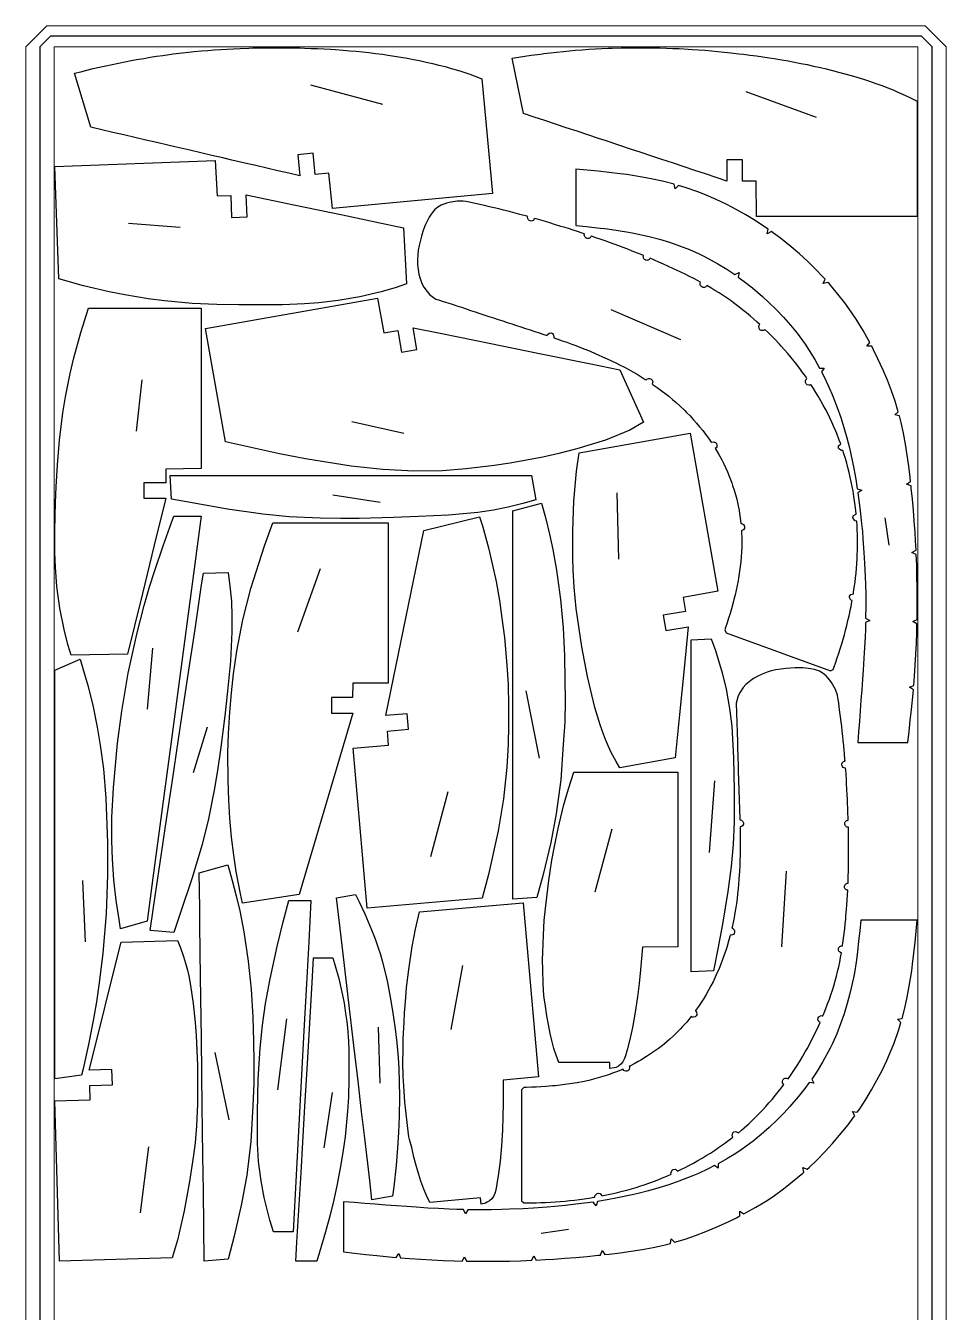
# Model space of a CAD drawing. Header units: millimetres. Extents: x -10628 to 24720, y -21829 to 4032.
# Drawn here: x 5249 to 6549, y -10016 to -8198 of the extents above; entities that cross this region are included whole.
import ezdxf
from ezdxf.enums import TextEntityAlignment as Align
from ezdxf.lldxf.tags import DXFTag

# ---------------------------------------------------------------- set-up
doc = ezdxf.new("R2010")
doc.units = ezdxf.units.MM
doc.layers.add('layer khung van cnc', color=7, linetype='Continuous', lineweight=25, true_color=0xfbf59b)
doc.layers.add('layer mau', color=7, linetype='Continuous')
doc.styles.add('Text Dim', font='arial.ttf')
tags = doc.linetypes.add('KVVIENMAY', pattern='A,46.311228,-10.280676,["KV VIỀN MÁY",Text Dim,S=10.028098,R=0,X=0,Y=-4.346144],-100.988212', length=157.580116).pattern_tags.tags
tags[6] = DXFTag(74, 10)

# ---------------------------------------------------------------- blocks, each defined once
blk = doc.blocks.new('khung van cnc')
at = {"lineweight": 5}
blk.add_lwpolyline([(-193, -99.4), (-193, 2370.6), (-223, 2400.6), (-1463, 2400.6), (-1493, 2370.6), (-1493, -99.4)], close=True, dxfattribs=at)
at = {"color": 1, "linetype": 'KVVIENMAY'}
blk.add_lwpolyline([(-511.9, -84.4), (-213, -84.4), (-213, 2370.6), (-228, 2385.6), (-1458, 2385.6), (-1473, 2370.6), (-1473, -84.4), (-1172.8, -84.4)], dxfattribs=at)
at = {"lineweight": 5}
blk.add_lwpolyline([(-513.5, -69.4), (-233, -69.4), (-233, 2370.6), (-1453, 2370.6), (-1453, -69.4), (-1173, -69.4)], dxfattribs=at)
at = {"layer": 'layer mau'}
for tag, p in [('ÁGF', (-518, -155.9)), ('TENFILE', (-518, -268.9)), ('TENFILE', (-518, -381.8)), ('TENFILE', (-518, -494.8))]:
    blk.add_attdef(tag, text='', height=30, dxfattribs=at).set_placement(p, align=Align.MIDDLE_CENTER)

msp = doc.modelspace()

# ---------------------------------------------------------------- linework, layer by layer
for p, q in [((5753.438, -8309.354), (5651.4, -8282.16)), ((6365.593, -8327.868), (6266.478, -8291.432)), ((5394.246, -8477.381), (5467.311, -8482.833)), ((6075.529, -8599.344), (6173.838, -8641.724)), ((5412.842, -8698.47), (5404.745, -8771.289)), ((5709.585, -8757.476), (5782.757, -8773.977)), ((5682.917, -8861.251), (5749.326, -8871.423)), ((6083.768, -8858.099), (6085.972, -8952.193)), ((6468.272, -8932.188), (6462.599, -8893.452)), ((5664.737, -8965.537), (5632.772, -9054.978)), ((5428.003, -9077.666), (5420.272, -9163.94)), ((5974.603, -9233.317), (5955.873, -9137.869)), ((5485.777, -9253.296), (5505.621, -9189.111)), ((6214.416, -9366.411), (6221.95, -9265.43)), ((5821.222, -9372.237), (5845.371, -9280.377)), ((6076.847, -9333.483), (6052.635, -9422.457)), ((6322.751, -9392.751), (6316.551, -9499.626)), ((5333.345, -9492.522), (5329.638, -9405.982)), ((5865.645, -9526.001), (5849.28, -9616.748)), ((5617.316, -9601.434), (5604.43, -9701.872)), ((5749.541, -9692.463), (5747.322, -9613.095)), ((5536.322, -9744.423), (5516.352, -9649.226)), ((5670.498, -9783.984), (5682.095, -9705.437)), ((5411.291, -9875.865), (5422.671, -9782.437)), ((5976.71, -9904.4), (6015.446, -9898.728))]:
    msp.add_line(p, q)
for points in [[(5326.587, -8263.161), (5335.432, -8260.955), (5344.286, -8258.79), (5357.322, -8255.729), (5362.043, -8254.669), (5370.951, -8252.74), (5379.878, -8250.895), (5388.822, -8249.13), (5397.78, -8247.438), (5405.645, -8246.01), (5415.734, -8244.254), (5424.728, -8242.764), (5433.734, -8241.35), (5442.752, -8240.018), (5451.782, -8238.774), (5457.277, -8238.063), (5469.877, -8236.567), (5478.94, -8235.594), (5486.62, -8234.826), (5497.09, -8233.855), (5506.174, -8233.082), (5515.263, -8232.375), (5524.358, -8231.736), (5533.457, -8231.165), (5542.559, -8230.664), (5551.666, -8230.235), (5564.131, -8229.766), (5569.887, -8229.596), (5579.001, -8229.388), (5588.116, -8229.25), (5597.232, -8229.183), (5606.348, -8229.183), (5615.465, -8229.248), (5624.58, -8229.378), (5635.885, -8229.624), (5642.807, -8229.82), (5651.917, -8230.133), (5661.025, -8230.51), (5670.13, -8230.954), (5679.231, -8231.467), (5686.665, -8231.94), (5697.421, -8232.714), (5706.508, -8233.454), (5715.589, -8234.274), (5724.661, -8235.178), (5733.724, -8236.169), (5742.776, -8237.249), (5752.878, -8238.566), (5760.844, -8239.69), (5769.856, -8241.057), (5778.853, -8242.525), (5787.833, -8244.099), (5796.794, -8245.781), (5804.988, -8247.42), (5814.653, -8249.484), (5823.545, -8251.517), (5832.405, -8253.681), (5841.229, -8255.985), (5850.012, -8258.436), (5858.748, -8261.042), (5863.565, -8262.555), (5876.061, -8266.757), (5882.267, -8269.009), (5893.123, -8273.176), (5908.064, -8435.452), (5682.266, -8456.243), (5676.997, -8406.516), (5657.766, -8408.287), (5655.015, -8378.413), (5633.108, -8380.43), (5635.859, -8410.304), (5620.342, -8406.694), (5604.826, -8403.084), (5589.31, -8399.474), (5573.794, -8395.864), (5558.277, -8392.254), (5539.974, -8387.995), (5527.245, -8385.034), (5511.728, -8381.424), (5496.212, -8377.814), (5480.696, -8374.204), (5459.369, -8369.242), (5449.663, -8366.984), (5434.147, -8363.374), (5418.631, -8359.764), (5403.115, -8356.154), (5387.598, -8352.543), (5372.082, -8348.933), (5356.566, -8345.323), (5341.049, -8341.713), (5317.747, -8265.388)], [(5944.775, -8242.733), (5953.785, -8241.346), (5962.8, -8240.003), (5976.062, -8238.15), (5980.86, -8237.527), (5989.908, -8236.423), (5998.966, -8235.405), (6008.034, -8234.467), (6017.11, -8233.603), (6025.072, -8232.902), (6035.28, -8232.079), (6044.373, -8231.42), (6053.471, -8230.837), (6062.573, -8230.337), (6071.678, -8229.927), (6077.216, -8229.723), (6089.9, -8229.389), (6099.014, -8229.25), (6106.732, -8229.19), (6117.247, -8229.183), (6126.363, -8229.246), (6135.479, -8229.376), (6144.594, -8229.573), (6153.707, -8229.839), (6162.817, -8230.175), (6171.925, -8230.582), (6184.38, -8231.258), (6190.128, -8231.617), (6199.222, -8232.244), (6208.312, -8232.944), (6217.395, -8233.712), (6226.474, -8234.548), (6235.545, -8235.449), (6244.611, -8236.414), (6255.846, -8237.695), (6262.72, -8238.525), (6271.763, -8239.672), (6280.798, -8240.883), (6289.824, -8242.159), (6298.839, -8243.505), (6306.199, -8244.658), (6316.839, -8246.415), (6325.82, -8247.984), (6334.787, -8249.634), (6343.738, -8251.366), (6352.672, -8253.183), (6361.587, -8255.089), (6371.525, -8257.327), (6379.354, -8259.176), (6388.204, -8261.364), (6397.029, -8263.651), (6405.826, -8266.041), (6414.595, -8268.537), (6422.604, -8270.921), (6432.04, -8273.862), (6440.708, -8276.702), (6449.332, -8279.67), (6457.907, -8282.772), (6466.428, -8286.018), (6474.889, -8289.415), (6479.547, -8291.363), (6491.605, -8296.693), (6497.578, -8299.504), (6508.006, -8304.65), (6508.006, -8467.612), (6281.253, -8467.612), (6280.565, -8417.612), (6261.253, -8417.612), (6261.253, -8387.612), (6239.253, -8387.612), (6239.253, -8417.612), (6224.133, -8412.595), (6209.013, -8407.577), (6193.893, -8402.56), (6178.773, -8397.542), (6163.653, -8392.525), (6145.817, -8386.606), (6133.413, -8382.49), (6118.294, -8377.472), (6103.174, -8372.455), (6088.054, -8367.437), (6067.272, -8360.541), (6057.814, -8357.402), (6042.694, -8352.385), (6027.574, -8347.367), (6012.454, -8342.35), (5997.334, -8337.333), (5982.214, -8332.315), (5967.094, -8327.298), (5951.974, -8322.28), (5935.768, -8244.14)], [(5290.015, -8397.056), (5516.619, -8388.838), (5519.112, -8438.78), (5538.418, -8438.081), (5539.541, -8469.06), (5561.527, -8468.263), (5560.403, -8437.283), (5627.409, -8451.249), (5696.154, -8465.577), (5742.269, -8475.189), (5782.716, -8483.619), (5786.598, -8563.13), (5772.066, -8567.959), (5750.907, -8574.123), (5720.851, -8581.272), (5690.376, -8586.563), (5663.131, -8589.691), (5642.703, -8591.129), (5611.703, -8592.411), (5572.113, -8592.74), (5549.977, -8592.74), (5518.864, -8592.156), (5483.88, -8590.475), (5444.999, -8587.016), (5422.114, -8584.087), (5388.851, -8578.667), (5366.755, -8574.266), (5330.794, -8565.779), (5295.779, -8556.004)], [(6353.338, -8531.333), (6341.812, -8520.703), (6329.952, -8510.454), (6315.057, -8498.507), (6305.248, -8491.167), (6302.267, -8489.073), (6296.291, -8492.206), (6297.358, -8485.624), (6292.422, -8482.155), (6279.302, -8473.575), (6265.905, -8465.433), (6246.926, -8454.894), (6238.345, -8450.491), (6224.207, -8443.733), (6209.832, -8437.512), (6199.721, -8433.54), (6180.387, -8426.856), (6170.652, -8423.972), (6165.998, -8428.861), (6164.894, -8422.284), (6150.167, -8418.486), (6134.844, -8415.06), (6119.421, -8412.086), (6097.733, -8408.611), (6088.397, -8407.337), (6072.844, -8405.459), (6057.274, -8403.812), (6041.693, -8402.321), (6026.107, -8400.908), (6026.107, -8480.644), (6040.976, -8482.091), (6055.832, -8483.629), (6070.665, -8485.35), (6085.461, -8487.345), (6100.208, -8489.707), (6107.713, -8491.083), (6129.496, -8495.851), (6143.98, -8499.703), (6158.311, -8504.092), (6172.457, -8509.033), (6186.381, -8514.539), (6200.05, -8520.625), (6206.863, -8523.93), (6226.504, -8534.561), (6239.261, -8542.372), (6250.549, -8549.933), (6256.439, -8546.922), (6255.329, -8553.348), (6263.806, -8559.521), (6275.582, -8568.794), (6289.526, -8580.711), (6298.11, -8588.583), (6308.828, -8599.058), (6319.139, -8609.918), (6329.009, -8621.161), (6338.404, -8632.787), (6349.65, -8648.182), (6355.635, -8657.186), (6363.44, -8669.93), (6370.177, -8682.013), (6376.608, -8681.918), (6372.822, -8687.123), (6377.502, -8696.332), (6383.795, -8709.914), (6387.83, -8719.325), (6394.994, -8737.655), (6399.93, -8751.767), (6404.442, -8766.017), (6408.544, -8780.388), (6412.25, -8794.864), (6414.278, -8803.544), (6418.538, -8824.065), (6421.174, -8838.764), (6423.359, -8852.528), (6429.701, -8854.428), (6424.273, -8858.437), (6427.439, -8883.119), (6429.065, -8897.962), (6430.49, -8912.826), (6431.383, -8923.304), (6432.801, -8942.599), (6433.689, -8957.503), (6434.566, -8976.867), (6434.904, -8987.342), (6435.218, -9002.273), (6435.326, -9017.207), (6435.18, -9035.508), (6441.083, -9038.609), (6434.988, -9041.505), (6434.781, -9051.109), (6434.366, -9061.988), (6433.637, -9076.9), (6432.763, -9091.806), (6431.656, -9108.713), (6430.766, -9121.602), (6429.701, -9136.495), (6428.604, -9151.385), (6427.481, -9166.273), (6426.339, -9181.159), (6425.185, -9196.044), (6424.023, -9210.928), (6494.588, -9210.928), (6496.42, -9195.376), (6498.21, -9179.819), (6499.916, -9164.255), (6502.145, -9141.786), (6502.598, -9136.641), (6496.876, -9133.065), (6503.103, -9130.659), (6504.144, -9117.477), (6505.198, -9101.854), (6506.078, -9086.218), (6506.787, -9070.572), (6507.332, -9054.917), (6507.623, -9043.329), (6501.681, -9040.13), (6507.733, -9037.33), (6507.94, -9023.593), (6508.006, -9007.927), (6507.911, -8992.262), (6507.652, -8976.601), (6507.229, -8960.946), (6506.638, -8945.3), (6506.635, -8945.224), (6500.489, -8942.436), (6506.337, -8939.231), (6505.69, -8926.237), (6504.95, -8914.042), (6503.853, -8898.432), (6502.594, -8882.832), (6501.176, -8867.238), (6499.604, -8851.649), (6499.228, -8848.237), (6492.925, -8845.825), (6498.569, -8842.273), (6497.894, -8836.15), (6496.002, -8820.48), (6493.885, -8804.928), (6491.441, -8789.436), (6488.58, -8774.037), (6485.21, -8758.759), (6482.871, -8749.518), (6476.241, -8748.262), (6481.165, -8743.766), (6476.649, -8728.678), (6471.485, -8713.89), (6465.818, -8699.266), (6459.713, -8684.802), (6452.554, -8669.037), (6446.436, -8656.346), (6443.788, -8651.19), (6437.04, -8651.183), (6441.047, -8645.853), (6439.273, -8642.398), (6431.674, -8628.705), (6421.969, -8612.823), (6414.897, -8602.295), (6405.683, -8589.631), (6395.984, -8577.313), (6383.427, -8562.56), (6381.864, -8560.834), (6375.342, -8562.572), (6377.835, -8556.387), (6375.367, -8553.663), (6364.524, -8542.325)], [(6401.132, -8798.656), (6397.304, -8796.195), (6396.746, -8794.77), (6397.011, -8791.756), (6399.894, -8789.086), (6397.957, -8783.741), (6394.401, -8774.579), (6392.952, -8771.046), (6390.273, -8764.77), (6387.479, -8758.544), (6384.573, -8752.369), (6381.559, -8746.244), (6378.44, -8740.172), (6375.219, -8734.154), (6371.899, -8728.189), (6368.18, -8721.763), (6364.976, -8716.427), (6361.377, -8710.63), (6357.887, -8705.202), (6356.588, -8705.933), (6354.896, -8706.184), (6352.525, -8705.519), (6350.96, -8704.104), (6350.16, -8702.364), (6350.054, -8700.596), (6350.627, -8698.795), (6351.53, -8697.604), (6352.292, -8696.861), (6350.044, -8693.593), (6346.091, -8688.034), (6343.114, -8683.966), (6337.926, -8677.103), (6333.717, -8671.733), (6329.424, -8666.43), (6325.048, -8661.196), (6320.59, -8656.033), (6316.049, -8650.942), (6313.527, -8648.183), (6306.728, -8640.983), (6301.953, -8636.113), (6297.107, -8631.313), (6292.89, -8627.251), (6291.862, -8628.207), (6290.277, -8628.848), (6287.816, -8628.759), (6285.962, -8627.751), (6284.776, -8626.247), (6284.393, -8622.668), (6284.99, -8621.298), (6285.557, -8620.397), (6282.18, -8617.31), (6277.226, -8612.888), (6271.942, -8608.285), (6266.737, -8603.873), (6261.467, -8599.541), (6256.125, -8595.302), (6248.724, -8589.699), (6245.199, -8587.144), (6239.61, -8583.237), (6233.943, -8579.439), (6228.205, -8575.746), (6222.402, -8572.153), (6216.54, -8568.653), (6210.857, -8565.376), (6210.226, -8566.308), (6208.832, -8567.414), (6207.389, -8567.923), (6205.63, -8567.937), (6203.854, -8567.269), (6202.564, -8566.13), (6201.698, -8564.501), (6201.54, -8562.176), (6201.952, -8560.439), (6198.663, -8558.668), (6192.625, -8555.493), (6186.553, -8552.387), (6180.45, -8549.344), (6174.319, -8546.36), (6168.162, -8543.43), (6164, -8541.483), (6155.781, -8537.712), (6149.559, -8534.919), (6143.318, -8532.17), (6137.058, -8529.463), (6130.747, -8526.784), (6130.348, -8527.497), (6129.73, -8528.249), (6129.087, -8528.791), (6128.128, -8529.323), (6127.29, -8529.59), (6126.108, -8529.71), (6124.843, -8529.524), (6124.288, -8529.333), (6123.594, -8528.98), (6122.718, -8528.302), (6122.101, -8527.579), (6121.643, -8526.776), (6121.315, -8525.791), (6121.199, -8524.854), (6121.249, -8523.988), (6121.514, -8522.958), (6118.173, -8521.591), (6112.99, -8519.504), (6105.503, -8516.541), (6099.146, -8514.073), (6092.775, -8511.642), (6086.39, -8509.245), (6079.993, -8506.883), (6073.584, -8504.555), (6067.162, -8502.258), (6061.816, -8500.373), (6054.288, -8497.757), (6047.835, -8495.551), (6047.5, -8495.438), (6047.443, -8495.611), (6047.094, -8496.349), (6046.528, -8497.14), (6045.922, -8497.725), (6045.002, -8498.321), (6044.184, -8498.644), (6043.013, -8498.843), (6041.738, -8498.743), (6041.172, -8498.59), (6040.455, -8498.285), (6039.535, -8497.668), (6038.871, -8496.988), (6038.36, -8496.218), (6037.965, -8495.257), (6037.786, -8494.33), (6037.778, -8493.463), (6037.973, -8492.418), (6038.024, -8492.263), (6034.9, -8491.226), (6028.419, -8489.105), (6021.929, -8487.011), (6015.431, -8484.944), (6008.924, -8482.903), (6004.923, -8481.662), (5995.888, -8478.896), (5989.359, -8476.931), (5982.822, -8474.992), (5976.277, -8473.079), (5969.724, -8471.192), (5967.447, -8470.547), (5967.25, -8471.177), (5966.464, -8472.441), (5965.445, -8473.35), (5964.061, -8473.997), (5962.884, -8474.192), (5961.46, -8474.052), (5960.2, -8473.551), (5958.799, -8472.375), (5957.913, -8470.77), (5957.678, -8468.76), (5957.901, -8467.864), (5956.594, -8467.5), (5947.016, -8464.88), (5943.431, -8463.917), (5936.838, -8462.168), (5930.236, -8460.452), (5923.626, -8458.77), (5917.008, -8457.125), (5910.383, -8455.519), (5903.96, -8454.004), (5897.109, -8452.433), (5890.46, -8450.944), (5883.8, -8449.476), (5877.373, -8448.072), (5870.43, -8446.685), (5866.588, -8446.192), (5858.229, -8446.175), (5847.058, -8447.905), (5843.427, -8448.828), (5835.463, -8451.835), (5831.031, -8454.461), (5826.39, -8458.348), (5821.631, -8464.269), (5818.819, -8468.872), (5813.773, -8479.024), (5812.339, -8482.487), (5810.003, -8488.89), (5807.97, -8495.41), (5806.435, -8501.057), (5804.646, -8508.691), (5803.405, -8515.415), (5802.549, -8522.184), (5802.178, -8528.179), (5802.3, -8535.813), (5802.981, -8542.618), (5804.205, -8549.361), (5805.375, -8553.983), (5808.372, -8562.418), (5811.044, -8567.512), (5815.724, -8573.83), (5819.683, -8578.239), (5828.38, -8584.526), (5831.861, -8585.6), (5838.372, -8587.64), (5844.871, -8589.712), (5851.36, -8591.811), (5857.841, -8593.932), (5864.315, -8596.07), (5870.784, -8598.222), (5877.25, -8600.382), (5883.715, -8602.545), (5890.181, -8604.707), (5898.6, -8607.511), (5903.12, -8609.009), (5909.596, -8611.144), (5916.074, -8613.271), (5922.556, -8615.39), (5929.039, -8617.506), (5935.522, -8619.618), (5942.006, -8621.73), (5948.272, -8623.772), (5954.972, -8625.96), (5961.452, -8628.08), (5967.932, -8630.206), (5973.889, -8632.166), (5980.884, -8634.477), (5985.176, -8635.906), (5986.4, -8633.952), (5988.675, -8632.634), (5990.819, -8632.381), (5992.726, -8633.075), (5994.549, -8635.492), (5994.948, -8637.192), (5994.644, -8639.09), (6000.271, -8641.014), (6006.711, -8643.256), (6013.136, -8645.541), (6020.328, -8648.167), (6025.927, -8650.269), (6032.29, -8652.721), (6038.63, -8655.233), (6044.947, -8657.805), (6054.319, -8661.753), (6057.504, -8663.132), (6063.742, -8665.891), (6069.95, -8668.718), (6076.124, -8671.618), (6082.261, -8674.595), (6088.357, -8677.654), (6094.411, -8680.799), (6099.674, -8683.626), (6106.377, -8687.363), (6112.282, -8690.788), (6118.129, -8694.312), (6123.915, -8697.935), (6125.177, -8698.757), (6126.229, -8697.826), (6128.286, -8696.731), (6130.127, -8696.605), (6131.776, -8697.097), (6133.281, -8698.251), (6134.199, -8699.752), (6134.531, -8701.245), (6134.329, -8703.014), (6133.705, -8704.417), (6135.285, -8705.488), (6140.862, -8709.421), (6148.47, -8715.055), (6151.778, -8717.61), (6157.11, -8721.868), (6162.354, -8726.234), (6167.506, -8730.708), (6172.562, -8735.289), (6179.642, -8742.043), (6182.378, -8744.769), (6187.131, -8749.666), (6191.775, -8754.667), (6196.307, -8759.77), (6200.723, -8764.974), (6205.019, -8770.279), (6209.994, -8776.751), (6213.238, -8781.183), (6217.148, -8786.781), (6217.385, -8787.139), (6218.166, -8786.786), (6219.604, -8786.38), (6221.49, -8786.504), (6223.098, -8787.248), (6224.426, -8788.627), (6225.172, -8790.602), (6224.925, -8793.052), (6224.074, -8794.535), (6222.834, -8795.548), (6224.531, -8798.266), (6227.985, -8804.151), (6232.132, -8811.771), (6234.379, -8816.204), (6237.309, -8822.366), (6240.063, -8828.609), (6242.645, -8834.927), (6246.124, -8844.307), (6247.304, -8847.761), (6249.382, -8854.264), (6251.288, -8860.818), (6253.019, -8867.421), (6254.57, -8874.067), (6256.391, -8883.208), (6257.117, -8887.477), (6258.109, -8894.23), (6258.914, -8901.009), (6258.984, -8901.779), (6259.638, -8901.754), (6261.036, -8902.046), (6262.837, -8903.185), (6263.724, -8904.367), (6264.247, -8905.862), (6264.284, -8907.391), (6263.878, -8908.812), (6262.961, -8910.177), (6261.706, -8911.142), (6260.322, -8911.644), (6259.784, -8911.744), (6259.968, -8914.623), (6260.22, -8921.446), (6260.287, -8925.773), (6260.186, -8935.098), (6259.909, -8941.919), (6259.467, -8948.732), (6258.867, -8955.534), (6258.116, -8962.322), (6257.219, -8969.092), (6255.696, -8978.75), (6255.017, -8982.566), (6253.724, -8989.265), (6252.31, -8995.938), (6250.782, -9002.584), (6249.145, -9009.205), (6248.141, -9013.062), (6245.57, -9022.366), (6243.646, -9028.909), (6241.645, -9035.429), (6239.638, -9041.73), (6237.447, -9048.405), (6236.239, -9052.028), (6238.109, -9055.9), (6385.602, -9109.583), (6389.415, -9107.779), (6390.681, -9104.174), (6392.924, -9097.734), (6395.133, -9091.283), (6397.292, -9084.815), (6399.22, -9078.839), (6401.394, -9071.808), (6403.322, -9065.266), (6405.169, -9058.699), (6406.934, -9052.109), (6408.618, -9045.497), (6410.223, -9038.866), (6411.747, -9032.215), (6413.849, -9022.384), (6414.559, -9018.863), (6415.844, -9012.163), (6416.119, -9010.627), (6414.474, -9009.95), (6412.228, -9005.992), (6412.396, -9004.471), (6414.032, -9001.925), (6417.792, -9000.91), (6418.154, -8998.72), (6419.168, -8991.976), (6420.189, -8984.388), (6420.896, -8978.446), (6421.603, -8971.661), (6422.206, -8964.866), (6422.704, -8958.062), (6423.097, -8951.252), (6423.386, -8944.436), (6423.5, -8940.701), (6423.651, -8930.796), (6423.625, -8923.976), (6423.492, -8917.156), (6423.252, -8910.34), (6422.985, -8904.935), (6422.543, -8898.186), (6420.589, -8897.915), (6417.427, -8894.643), (6417.21, -8893.128), (6418.158, -8890.255), (6421.714, -8888.238), (6421.206, -8883.136), (6420.422, -8876.359), (6419.528, -8869.596), (6418.598, -8863.322), (6417.41, -8856.119), (6416.187, -8849.409), (6414.855, -8842.719), (6413.414, -8836.051), (6411.865, -8829.407), (6410.134, -8822.499), (6408.444, -8816.197), (6406.571, -8809.635), (6404.588, -8803.106), (6403.096, -8798.472)], [(5496.891, -8597.218), (5496.891, -8823.971), (5446.892, -8824.652), (5446.891, -8843.971), (5415.891, -8843.971), (5415.891, -8865.971), (5446.891, -8865.971), (5430.506, -8932.426), (5413.696, -9000.607), (5402.42, -9046.343), (5392.529, -9086.458), (5312.929, -9087.456), (5308.63, -9072.758), (5303.238, -9051.39), (5297.182, -9021.095), (5293, -8990.448), (5290.861, -8963.107), (5290.164, -8942.641), (5290.006, -8911.615), (5291.112, -8872.039), (5291.914, -8849.917), (5293.626, -8818.846), (5296.574, -8783.946), (5301.439, -8745.215), (5305.196, -8722.452), (5311.818, -8689.408), (5317.017, -8667.486), (5326.802, -8631.855), (5337.839, -8597.218)], [(5746.002, -8583.032), (5754.684, -8632.272), (5774.38, -8628.799), (5779.763, -8659.329), (5801.429, -8655.508), (5796.046, -8624.979), (5836.856, -8633.279), (5905.658, -8647.272), (5972.262, -8660.817), (6047.233, -8676.064), (6087.997, -8684.355), (6121.635, -8758.339), (6102.049, -8769.461), (6067.725, -8783.653), (6027.459, -8796.231), (6001.755, -8802.698), (5979.324, -8807.756), (5932.963, -8816.294), (5910.431, -8819.67), (5871.074, -8824.465), (5837.504, -8826.936), (5797.067, -8827.586), (5753.076, -8825.468), (5708.407, -8820.709), (5644.315, -8810.336), (5607.564, -8803.239), (5531.295, -8786.367), (5502.997, -8625.88)], [(6187.233, -8774.061), (6226.609, -8997.369), (6177.368, -9006.051), (6180.841, -9025.747), (6149.327, -9031.304), (6153.148, -9052.97), (6184.661, -9047.413), (6178.781, -9106.602), (6172.326, -9171.57), (6166.232, -9232.916), (6087.841, -9246.739), (6082.657, -9238.114), (6075.93, -9225.403), (6071.915, -9216.771), (6067.79, -9206.939), (6064.908, -9199.491), (6060.295, -9186.325), (6052.922, -9161.516), (6046.571, -9135.693), (6042.576, -9117.652), (6034.418, -9075.824), (6026.551, -9021.807), (6023.583, -8991.399), (6022.104, -8967.285), (6021.548, -8949.539), (6021.802, -8912.116), (6023.242, -8870.12), (6026.976, -8827.598), (6030.597, -8801.68)], [(5485.899, -8833.687), (5514.819, -8833.687), (5549.867, -8833.687), (5611.468, -8833.687), (5664.368, -8833.687), (5726.374, -8833.687), (5812.525, -8833.687), (5883.398, -8833.687), (5946.87, -8833.687), (5963.425, -8833.687), (5969.527, -8868.201), (5951.022, -8873.551), (5930.239, -8878.577), (5909.514, -8882.567), (5887.446, -8885.85), (5846.084, -8889.737), (5803.639, -8891.762), (5768.604, -8893.229), (5720.11, -8894.449), (5693.898, -8894.585), (5664.733, -8894.197), (5621.024, -8891.949), (5583.804, -8888.323), (5533.707, -8881.217), (5484.197, -8872.569), (5455.027, -8867.025), (5453.005, -8833.687)], [(5936.891, -9332.894), (5936.891, -9283.974), (5936.891, -9246.988), (5936.891, -9213.771), (5936.891, -9168.146), (5936.891, -9116.693), (5936.891, -9060.86), (5936.891, -8997.028), (5936.891, -8954.27), (5936.891, -8933.599), (5936.891, -8883.542), (5977.221, -8873.021), (5983.321, -8894.932), (5988.691, -8916.616), (5993.375, -8938.118), (5998.72, -8967.557), (6004.406, -9009.107), (6007.85, -9049.026), (6009.802, -9088.742), (6010.538, -9122.944), (6010.608, -9151.774), (6010.126, -9182.294), (6008.158, -9213.897), (6004.846, -9264.003), (5998.299, -9311.751), (5990.582, -9352.25), (5979.646, -9397.795), (5970.617, -9430.03), (5936.891, -9432.539)], [(5453.673, -9213.424), (5428.536, -9402.474), (5420.396, -9463.693), (5382.942, -9474.305), (5380.942, -9461.005), (5376.812, -9434.535), (5373.525, -9404.973), (5371.471, -9375.933), (5370.61, -9350.2), (5370.717, -9316.573), (5372.712, -9274.954), (5378.6, -9212.17), (5384.756, -9166.996), (5393.863, -9113.011), (5405.78, -9058.197), (5416.278, -9017.678), (5424, -8991.305), (5431.126, -8968.204), (5442.934, -8932.981), (5455.036, -8899.966), (5458.246, -8891.209), (5496.516, -8891.209)], [(5635.166, -9425.684), (5554.951, -9437.923), (5552.112, -9425.065), (5546.217, -9393.407), (5542.786, -9370.338), (5539.726, -9344.707), (5537.307, -9317.819), (5535.755, -9292.369), (5534.798, -9264.863), (5534.542, -9225.812), (5535.317, -9198.525), (5537.246, -9168.277), (5539.633, -9140.649), (5542.626, -9114.024), (5547.159, -9082.207), (5555.726, -9037.863), (5566.925, -8993.657), (5585.977, -8933.369), (5597.861, -8900.685), (5760.823, -8900.685), (5760.823, -9127.438), (5710.823, -9127.438), (5710.415, -9147.438), (5680.823, -9147.438), (5680.823, -9169.438), (5710.823, -9169.438)], [(5811.079, -8911.252), (5889.943, -8892.155), (5893.879, -8904.721), (5902.476, -8935.753), (5907.88, -8958.442), (5913.135, -8983.715), (5917.859, -9010.294), (5921.595, -9035.516), (5924.916, -9062.838), (5928.532, -9101.722), (5930.109, -9128.974), (5930.791, -9159.276), (5930.791, -9187.007), (5930.1, -9213.791), (5928.323, -9245.879), (5923.604, -9290.796), (5916.252, -9335.802), (5902.459, -9397.507), (5893.433, -9431.092), (5731.075, -9445.118), (5711.559, -9219.207), (5761.373, -9214.903), (5760.058, -9194.942), (5789.54, -9192.395), (5787.647, -9170.477), (5757.758, -9173.059)], [(5429.488, -9444.103), (5433.748, -9415.499), (5438.912, -9380.833), (5447.987, -9319.905), (5455.78, -9267.582), (5464.915, -9206.253), (5477.607, -9121.042), (5488.048, -9050.942), (5497.399, -8988.163), (5499.838, -8971.788), (5534.874, -8970.838), (5537.44, -8989.929), (5539.35, -9011.226), (5540.243, -9032.312), (5540.239, -9054.623), (5537.99, -9096.106), (5533.739, -9138.387), (5530.029, -9173.255), (5524.092, -9221.401), (5520.364, -9247.346), (5515.684, -9276.136), (5507.022, -9319.036), (5497.951, -9355.316), (5483.543, -9403.82), (5467.695, -9451.516), (5457.915, -9479.55), (5424.642, -9476.639)], [(6188.943, -9476.448), (6188.943, -9416.977), (6188.943, -9350.725), (6188.943, -9288.444), (6188.943, -9146.618), (6188.943, -9066.162), (6216.913, -9064.675), (6222.943, -9080.835), (6232.687, -9112.477), (6238.12, -9135.618), (6243.022, -9162.878), (6246.206, -9187.963), (6248.56, -9232.627), (6249.683, -9279.013), (6249.455, -9323.079), (6247.959, -9355.421), (6245.276, -9386.147), (6240.722, -9421.49), (6233.199, -9467.637), (6226.434, -9502.836), (6220.079, -9533.652), (6188.943, -9535.308)], [(5290.006, -9361.331), (5290.006, -9170.618), (5290.006, -9108.859), (5325.735, -9093.404), (5329.47, -9106.324), (5337.053, -9132.019), (5344.208, -9160.889), (5350.072, -9189.406), (5354.316, -9214.801), (5358.643, -9248.148), (5362.15, -9289.667), (5364.589, -9352.679), (5364.441, -9398.271), (5362.529, -9452.985), (5357.94, -9508.891), (5352.874, -9550.441), (5348.696, -9577.601), (5344.677, -9601.44), (5337.615, -9637.912), (5329.97, -9672.234), (5327.942, -9681.338), (5290.006, -9686.382)], [(6246.822, -9766.887), (6247.826, -9762.448), (6248.973, -9761.436), (6251.897, -9760.654), (6255.391, -9762.45), (6259.751, -9758.801), (6267.144, -9752.326), (6269.969, -9749.757), (6274.95, -9745.093), (6279.845, -9740.337), (6284.654, -9735.495), (6289.378, -9730.568), (6294.017, -9725.56), (6298.572, -9720.475), (6303.041, -9715.316), (6307.807, -9709.623), (6311.726, -9704.787), (6315.942, -9699.423), (6319.85, -9694.286), (6318.719, -9693.315), (6317.904, -9691.812), (6317.718, -9689.356), (6318.511, -9687.401), (6319.873, -9686.054), (6321.498, -9685.35), (6323.387, -9685.273), (6324.815, -9685.714), (6325.774, -9686.176), (6328.076, -9682.946), (6331.947, -9677.329), (6334.752, -9673.141), (6339.427, -9665.919), (6343.033, -9660.127), (6346.548, -9654.279), (6349.969, -9648.377), (6353.297, -9642.421), (6356.528, -9636.413), (6358.257, -9633.1), (6362.698, -9624.248), (6365.641, -9618.096), (6368.494, -9611.9), (6370.869, -9606.548), (6369.619, -9605.909), (6368.474, -9604.639), (6367.717, -9602.296), (6368.03, -9600.209), (6369.037, -9598.58), (6372.269, -9596.996), (6373.761, -9597.089), (6374.802, -9597.314), (6376.548, -9593.084), (6379.008, -9586.916), (6381.527, -9580.377), (6383.893, -9573.977), (6386.16, -9567.543), (6388.316, -9561.074), (6391.051, -9552.202), (6392.246, -9548.016), (6394.006, -9541.428), (6395.636, -9534.804), (6397.144, -9528.149), (6398.536, -9521.466), (6399.82, -9514.761), (6400.955, -9508.3), (6399.864, -9508.026), (6398.347, -9507.094), (6397.376, -9505.912), (6396.761, -9504.263), (6396.782, -9502.367), (6397.411, -9500.765), (6398.645, -9499.394), (6400.776, -9498.45), (6402.549, -9498.243), (6403.089, -9494.546), (6404.007, -9487.787), (6404.849, -9481.019), (6405.62, -9474.243), (6406.327, -9467.461), (6406.975, -9460.674), (6407.381, -9456.097), (6408.114, -9447.083), (6408.611, -9440.282), (6409.059, -9433.477), (6409.462, -9426.669), (6409.82, -9419.822), (6409.014, -9419.691), (6408.097, -9419.367), (6407.367, -9418.948), (6406.539, -9418.229), (6406.002, -9417.533), (6405.485, -9416.464), (6405.227, -9415.211), (6405.217, -9414.624), (6405.311, -9413.851), (6405.648, -9412.796), (6406.117, -9411.969), (6406.715, -9411.264), (6407.528, -9410.619), (6408.369, -9410.189), (6409.2, -9409.941), (6410.258, -9409.837), (6410.4, -9406.23), (6410.589, -9400.646), (6410.812, -9392.597), (6410.957, -9385.779), (6411.063, -9378.961), (6411.131, -9372.142), (6411.162, -9365.322), (6411.159, -9358.503), (6411.12, -9351.684), (6411.064, -9346.015), (6410.946, -9338.046), (6410.812, -9331.228), (6410.804, -9330.874), (6410.623, -9330.88), (6409.809, -9330.804), (6408.872, -9330.543), (6408.115, -9330.174), (6407.241, -9329.512), (6406.658, -9328.854), (6406.07, -9327.823), (6405.727, -9326.59), (6405.678, -9326.006), (6405.72, -9325.227), (6405.985, -9324.152), (6406.396, -9323.296), (6406.945, -9322.552), (6407.713, -9321.853), (6408.523, -9321.367), (6409.335, -9321.063), (6410.384, -9320.888), (6410.547, -9320.884), (6410.453, -9317.594), (6410.229, -9310.778), (6409.977, -9303.963), (6409.697, -9297.15), (6409.39, -9290.338), (6409.188, -9286.153), (6408.696, -9276.717), (6408.309, -9269.91), (6407.896, -9263.104), (6407.455, -9256.299), (6406.987, -9249.496), (6406.815, -9247.135), (6406.155, -9247.167), (6404.698, -9246.86), (6403.496, -9246.213), (6402.414, -9245.134), (6401.828, -9244.095), (6401.473, -9242.709), (6401.513, -9241.353), (6402.139, -9239.634), (6403.344, -9238.253), (6405.153, -9237.345), (6406.07, -9237.248), (6405.966, -9235.895), (6405.151, -9225.999), (6404.831, -9222.301), (6404.219, -9215.507), (6403.574, -9208.716), (6402.894, -9201.93), (6402.176, -9195.148), (6401.419, -9188.373), (6400.646, -9181.819), (6399.779, -9174.845), (6398.904, -9168.087), (6398.005, -9161.326), (6397.127, -9154.807), (6396.056, -9147.808), (6395.205, -9144.029), (6392.362, -9136.169), (6386.916, -9126.263), (6384.807, -9123.166), (6379.257, -9116.711), (6375.274, -9113.445), (6370.033, -9110.414), (6362.841, -9107.966), (6357.554, -9106.898), (6346.289, -9105.629), (6342.544, -9105.466), (6335.729, -9105.46), (6328.906, -9105.78), (6323.074, -9106.269), (6315.29, -9107.199), (6308.546, -9108.333), (6301.893, -9109.843), (6296.133, -9111.545), (6289.001, -9114.27), (6282.839, -9117.238), (6276.922, -9120.694), (6272.978, -9123.375), (6266.078, -9129.076), (6262.204, -9133.329), (6257.868, -9139.888), (6255.078, -9145.116), (6252.146, -9155.439), (6252.327, -9159.077), (6252.636, -9165.893), (6252.912, -9172.709), (6253.16, -9179.524), (6253.383, -9186.34), (6253.588, -9193.155), (6253.779, -9199.97), (6253.961, -9206.785), (6254.139, -9213.6), (6254.319, -9220.415), (6254.563, -9229.285), (6254.702, -9234.045), (6254.91, -9240.86), (6255.128, -9247.676), (6255.352, -9254.491), (6255.582, -9261.307), (6255.814, -9268.122), (6256.047, -9274.937), (6256.271, -9281.524), (6256.508, -9288.567), (6256.732, -9295.382), (6256.95, -9302.198), (6257.146, -9308.466), (6257.366, -9315.83), (6257.491, -9320.351), (6259.746, -9320.834), (6261.763, -9322.521), (6262.734, -9324.449), (6262.734, -9326.478), (6261.086, -9329.018), (6259.625, -9329.974), (6257.737, -9330.338), (6257.855, -9336.283), (6257.951, -9343.102), (6258.001, -9349.92), (6257.992, -9357.578), (6257.932, -9363.558), (6257.805, -9370.376), (6257.613, -9377.193), (6257.356, -9384.008), (6256.851, -9394.165), (6256.645, -9397.63), (6256.186, -9404.435), (6255.653, -9411.235), (6255.039, -9418.029), (6254.34, -9424.814), (6253.551, -9431.589), (6252.667, -9438.354), (6251.81, -9444.266), (6250.591, -9451.843), (6249.392, -9458.563), (6248.081, -9465.263), (6246.655, -9471.939), (6246.314, -9473.406), (6247.549, -9474.076), (6249.281, -9475.635), (6250.029, -9477.321), (6250.13, -9479.039), (6249.561, -9480.848), (6248.465, -9482.224), (6247.175, -9483.047), (6245.444, -9483.462), (6243.912, -9483.355), (6243.446, -9485.207), (6241.658, -9491.792), (6238.965, -9500.868), (6237.696, -9504.851), (6235.519, -9511.318), (6233.209, -9517.739), (6230.767, -9524.11), (6228.192, -9530.428), (6224.267, -9539.391), (6222.641, -9542.895), (6219.665, -9549.036), (6216.554, -9555.11), (6213.309, -9561.114), (6209.928, -9567.044), (6206.413, -9572.895), (6202.033, -9579.784), (6198.977, -9584.347), (6195.054, -9589.937), (6194.799, -9590.282), (6195.398, -9590.895), (6196.271, -9592.107), (6196.8, -9593.922), (6196.651, -9595.687), (6195.809, -9597.407), (6194.209, -9598.783), (6191.822, -9599.389), (6190.137, -9599.097), (6188.761, -9598.278), (6186.787, -9600.802), (6182.438, -9606.061), (6176.696, -9612.564), (6173.299, -9616.191), (6168.511, -9621.052), (6163.586, -9625.776), (6158.532, -9630.363), (6150.908, -9636.84), (6148.066, -9639.13), (6142.666, -9643.307), (6137.159, -9647.34), (6131.546, -9651.225), (6125.831, -9654.956), (6117.865, -9659.793), (6114.102, -9661.935), (6108.095, -9665.177), (6102, -9668.252), (6101.301, -9668.581), (6101.548, -9669.187), (6101.751, -9670.6), (6101.297, -9672.682), (6100.49, -9673.921), (6099.264, -9674.923), (6097.839, -9675.481), (6096.366, -9675.585), (6094.77, -9675.191), (6093.433, -9674.341), (6092.488, -9673.212), (6092.21, -9672.741), (6089.568, -9673.898), (6083.243, -9676.469), (6079.199, -9678.012), (6070.402, -9681.106), (6063.898, -9683.179), (6057.344, -9685.094), (6050.747, -9686.857), (6044.112, -9688.472), (6037.443, -9689.945), (6027.847, -9691.816), (6024.029, -9692.484), (6017.292, -9693.56), (6010.538, -9694.514), (6003.769, -9695.351), (5996.989, -9696.078), (5993.02, -9696.453), (5983.398, -9697.219), (5976.592, -9697.649), (5969.781, -9697.999), (5963.173, -9698.268), (5956.151, -9698.492), (5952.333, -9698.596), (5949.335, -9701.677), (5949.335, -9858.636), (5952.334, -9861.602), (5956.154, -9861.559), (5962.973, -9861.464), (5969.791, -9861.333), (5976.607, -9861.15), (5982.882, -9860.918), (5990.232, -9860.556), (5997.04, -9860.13), (6003.842, -9859.619), (6010.638, -9859.024), (6017.427, -9858.346), (6024.208, -9857.585), (6030.979, -9856.743), (6040.936, -9855.356), (6044.487, -9854.818), (6051.222, -9853.735), (6052.76, -9853.467), (6052.833, -9851.69), (6055.785, -9848.226), (6057.271, -9847.864), (6060.223, -9848.531), (6062.463, -9851.717), (6064.645, -9851.307), (6071.329, -9849.954), (6078.809, -9848.318), (6084.634, -9846.95), (6091.251, -9845.294), (6097.843, -9843.536), (6104.407, -9841.677), (6110.941, -9839.718), (6117.445, -9837.658), (6120.994, -9836.488), (6130.352, -9833.241), (6136.753, -9830.884), (6143.115, -9828.427), (6149.439, -9825.871), (6154.427, -9823.771), (6160.617, -9821.048), (6160.204, -9819.119), (6162.197, -9815.028), (6163.546, -9814.306), (6166.571, -9814.214), (6169.682, -9816.866), (6174.303, -9814.644), (6180.402, -9811.589), (6186.452, -9808.435), (6192.029, -9805.416), (6198.392, -9801.836), (6204.279, -9798.392), (6210.11, -9794.852), (6215.883, -9791.218), (6221.596, -9787.49), (6227.495, -9783.5), (6232.84, -9779.757), (6238.365, -9775.753), (6243.822, -9771.656), (6247.666, -9768.669)], [(6170.04, -9499.626), (6120.04, -9500.307), (6117.162, -9532.356), (6115.19, -9551.449), (6112.805, -9570.344), (6109.526, -9592.301), (6105.729, -9613.678), (6102.041, -9630.96), (6098.504, -9645.427), (6096.129, -9654.042), (6094.289, -9658.642), (6092.117, -9662.459), (6089.51, -9665.581), (6086.172, -9668.254), (6082.688, -9670.094), (6079.913, -9670.919), (6073.834, -9671.856), (6073.834, -9663.111), (6002.078, -9663.111), (5998.003, -9652.971), (5994.985, -9643.589), (5991.887, -9632.134), (5989.625, -9622.374), (5987.163, -9609.728), (5985.084, -9597.339), (5983.231, -9583.814), (5981.213, -9571.99), (5980.553, -9568.345), (5979.743, -9552.106), (5979.165, -9531.251), (5979.01, -9518.872), (5979.554, -9496.043), (5980.066, -9482.641), (5981.335, -9462.554), (5982.913, -9445.783), (5984.71, -9429.586), (5987.739, -9406.255), (5989.593, -9393.262), (5992.129, -9377.551), (5995.677, -9357.786), (6000.783, -9332.809), (6008.488, -9300.718), (6015.298, -9276.642), (6022.987, -9252.873), (6170.04, -9252.873)], [(5499.908, -9844.482), (5499.271, -9795.566), (5498.79, -9758.583), (5498.358, -9725.369), (5497.765, -9679.748), (5497.095, -9628.3), (5496.369, -9572.471), (5495.539, -9508.644), (5494.983, -9465.89), (5494.714, -9445.221), (5494.062, -9395.168), (5534.253, -9384.123), (5540.637, -9405.953), (5546.289, -9427.566), (5551.252, -9449.004), (5556.979, -9478.372), (5563.206, -9519.845), (5567.168, -9559.715), (5569.637, -9599.402), (5570.818, -9633.592), (5571.263, -9662.419), (5571.178, -9692.942), (5569.621, -9724.568), (5566.961, -9774.713), (5561.036, -9822.542), (5553.847, -9863.138), (5543.504, -9908.821), (5534.895, -9941.171), (5501.204, -9944.119)], [(5648.595, -9492.905), (5645.438, -9552.292), (5641.92, -9618.45), (5638.613, -9680.643), (5631.083, -9822.27), (5626.811, -9902.612), (5598.801, -9902.612), (5593.637, -9886.154), (5585.587, -9854.039), (5581.39, -9830.643), (5577.943, -9803.161), (5576.095, -9777.943), (5576.116, -9733.217), (5577.458, -9686.836), (5580.025, -9642.844), (5583.236, -9610.628), (5587.547, -9580.088), (5593.971, -9545.036), (5603.933, -9499.354), (5612.558, -9464.563), (5620.541, -9434.128), (5651.721, -9434.128)], [(5737.971, -9857.124), (5734.812, -9830.134), (5727.804, -9770.267), (5723.399, -9732.638), (5718.351, -9689.52), (5712.483, -9639.389), (5705.402, -9578.9), (5697.788, -9513.855), (5692.171, -9465.876), (5688.01, -9430.331), (5714.758, -9425.615), (5720.118, -9436.354), (5728.114, -9453.089), (5737.536, -9475.566), (5741.616, -9486.359), (5743.947, -9492.959), (5746.36, -9499.918), (5749.837, -9510.813), (5752.422, -9519.701), (5756.981, -9537.811), (5759.676, -9550.26), (5763.678, -9571.028), (5766.979, -9590.425), (5770.728, -9615.72), (5773.069, -9635.569), (5774.827, -9656.418), (5775.752, -9671.722), (5776.399, -9691.114), (5776.688, -9711.52), (5776.537, -9739.594), (5775.641, -9762.165), (5774.225, -9784.024), (5772.026, -9808.755), (5768.607, -9838.753), (5766.935, -9852.017)], [(5972.963, -9683.39), (5923.214, -9688.426), (5923.14, -9720.604), (5922.839, -9739.796), (5922.11, -9758.827), (5920.758, -9780.986), (5918.838, -9802.613), (5916.67, -9820.15), (5914.408, -9834.871), (5912.792, -9843.661), (5911.36, -9848.403), (5909.529, -9852.395), (5907.204, -9855.732), (5904.112, -9858.686), (5900.802, -9860.823), (5898.109, -9861.886), (5892.135, -9863.349), (5891.373, -9854.638), (5819.889, -9860.892), (5814.947, -9851.146), (5811.123, -9842.062), (5807.038, -9830.921), (5803.934, -9821.396), (5800.379, -9809.012), (5797.228, -9796.852), (5794.203, -9783.54), (5791.162, -9771.936), (5790.187, -9768.363), (5787.964, -9752.256), (5785.571, -9731.53), (5784.338, -9719.213), (5782.891, -9696.423), (5782.233, -9683.027), (5781.746, -9662.906), (5781.856, -9646.062), (5782.235, -9629.769), (5783.219, -9606.263), (5783.933, -9593.158), (5785.091, -9577.286), (5786.903, -9557.287), (5789.811, -9531.96), (5794.691, -9499.32), (5799.376, -9474.741), (5804.965, -9450.392), (5951.457, -9437.576)], [(6377.565, -9789.466), (6388.195, -9777.941), (6398.444, -9766.081), (6410.391, -9751.186), (6417.731, -9741.376), (6419.825, -9738.396), (6416.692, -9732.419), (6423.274, -9733.487), (6426.743, -9728.55), (6435.323, -9715.431), (6443.465, -9702.033), (6454.004, -9683.055), (6458.406, -9674.474), (6465.165, -9660.335), (6471.385, -9645.96), (6475.358, -9635.85), (6482.042, -9616.516), (6484.925, -9606.781), (6480.037, -9602.127), (6486.613, -9601.022), (6490.412, -9586.296), (6493.838, -9570.973), (6496.811, -9555.549), (6500.287, -9533.861), (6501.56, -9524.526), (6503.439, -9508.972), (6505.085, -9493.402), (6506.576, -9477.821), (6507.99, -9462.235), (6428.254, -9462.235), (6426.807, -9477.104), (6425.269, -9491.961), (6423.548, -9506.794), (6421.552, -9521.59), (6419.191, -9536.337), (6417.815, -9543.841), (6413.046, -9565.625), (6409.195, -9580.108), (6404.806, -9594.44), (6399.865, -9608.585), (6394.358, -9622.509), (6388.273, -9636.179), (6384.967, -9642.991), (6374.337, -9662.632), (6366.526, -9675.389), (6358.964, -9686.677), (6361.975, -9692.567), (6355.55, -9691.458), (6349.377, -9699.934), (6340.103, -9711.71), (6328.187, -9725.655), (6320.315, -9734.238), (6309.839, -9744.956), (6298.98, -9755.267), (6287.737, -9765.138), (6276.111, -9774.533), (6260.716, -9785.778), (6251.712, -9791.763), (6238.967, -9799.568), (6226.885, -9806.306), (6226.98, -9812.736), (6221.775, -9808.951), (6212.565, -9813.631), (6198.984, -9819.924), (6189.572, -9823.959), (6171.243, -9831.122), (6157.131, -9836.058), (6142.881, -9840.57), (6128.51, -9844.673), (6114.034, -9848.379), (6105.354, -9850.407), (6084.833, -9854.666), (6070.134, -9857.302), (6056.37, -9859.487), (6054.47, -9865.83), (6050.461, -9860.401), (6025.779, -9863.568), (6010.936, -9865.194), (5996.072, -9866.619), (5985.594, -9867.512), (5966.299, -9868.929), (5951.395, -9869.818), (5932.031, -9870.694), (5921.556, -9871.033), (5906.625, -9871.346), (5891.691, -9871.455), (5873.39, -9871.308), (5870.289, -9877.212), (5867.393, -9871.117), (5857.789, -9870.909), (5846.91, -9870.495), (5831.997, -9869.765), (5817.092, -9868.891), (5800.185, -9867.784), (5787.295, -9866.894), (5772.403, -9865.829), (5757.513, -9864.733), (5742.625, -9863.61), (5727.739, -9862.468), (5712.854, -9861.313), (5697.969, -9860.152), (5697.969, -9930.717), (5713.522, -9932.548), (5729.078, -9934.338), (5744.643, -9936.044), (5767.111, -9938.273), (5772.256, -9938.727), (5775.833, -9933.004), (5778.238, -9939.232), (5791.421, -9940.273), (5807.044, -9941.327), (5822.68, -9942.206), (5838.326, -9942.916), (5853.98, -9943.46), (5865.569, -9943.752), (5868.768, -9937.81), (5871.568, -9943.862), (5885.305, -9944.069), (5900.971, -9944.134), (5916.635, -9944.039), (5932.297, -9943.781), (5947.952, -9943.357), (5963.598, -9942.767), (5963.674, -9942.763), (5966.461, -9936.618), (5969.667, -9942.465), (5982.661, -9941.819), (5994.856, -9941.079), (6010.466, -9939.982), (6026.066, -9938.722), (6041.659, -9937.304), (6057.249, -9935.733), (6060.661, -9935.356), (6063.073, -9929.054), (6066.624, -9934.698), (6072.748, -9934.022), (6088.418, -9932.131), (6103.97, -9930.013), (6119.461, -9927.57), (6134.861, -9924.708), (6150.139, -9921.339), (6159.38, -9918.999), (6160.636, -9912.369), (6165.132, -9917.294), (6180.22, -9912.777), (6195.008, -9907.614), (6209.632, -9901.946), (6224.096, -9895.842), (6239.86, -9888.683), (6252.552, -9882.565), (6257.708, -9879.917), (6257.715, -9873.169), (6263.045, -9877.176), (6266.5, -9875.401), (6280.193, -9867.802), (6296.075, -9858.097), (6306.602, -9851.026), (6319.267, -9841.811), (6331.584, -9832.113), (6346.338, -9819.556), (6348.064, -9817.992), (6346.326, -9811.47), (6352.511, -9813.963), (6355.235, -9811.495), (6366.573, -9800.653)], [(5296.794, -9944.115), (5290.014, -9717.463), (5339.991, -9715.968), (5339.393, -9695.977), (5371.379, -9695.02), (5370.721, -9673.03), (5338.735, -9673.987), (5353.085, -9616.264), (5368.835, -9552.904), (5383.708, -9493.077), (5463.272, -9490.696), (5467.159, -9499.979), (5471.984, -9513.526), (5474.713, -9522.647), (5477.378, -9532.971), (5479.156, -9540.756), (5481.824, -9554.449), (5485.544, -9580.062), (5488.107, -9606.531), (5489.461, -9624.96), (5491.504, -9667.526), (5491.504, -9722.113), (5490.06, -9752.632), (5488.047, -9776.707), (5486.04, -9794.348), (5480.395, -9831.344), (5472.918, -9872.694), (5463.095, -9914.233), (5455.775, -9939.359)], [(5630.511, -9944.135), (5632.087, -9917.006), (5635.581, -9856.832), (5637.777, -9819.009), (5640.294, -9775.67), (5643.219, -9725.282), (5646.75, -9664.483), (5650.546, -9599.104), (5653.347, -9550.877), (5655.421, -9515.151), (5682.581, -9515.151), (5685.995, -9526.657), (5690.964, -9544.527), (5696.34, -9568.298), (5698.483, -9579.635), (5699.633, -9586.54), (5700.801, -9593.812), (5702.333, -9605.145), (5703.336, -9614.347), (5704.68, -9632.974), (5705.172, -9645.701), (5705.507, -9666.849), (5705.39, -9686.525), (5704.689, -9712.086), (5703.549, -9732.041), (5701.659, -9752.878), (5699.912, -9768.11), (5697.183, -9787.319), (5693.923, -9807.466), (5688.9, -9835.088), (5684.099, -9857.16), (5678.908, -9878.441), (5672.448, -9902.415), (5663.872, -9931.363), (5659.921, -9944.135)]]:
    msp.add_lwpolyline(points, close=True)

# ---------------------------------------------------------------- block references
at = {"layer": 'layer khung van cnc'}
msp.add_blockref('khung van cnc', (6742.01, -10598.743), dxfattribs=at)

doc.saveas('drawing.dxf')
